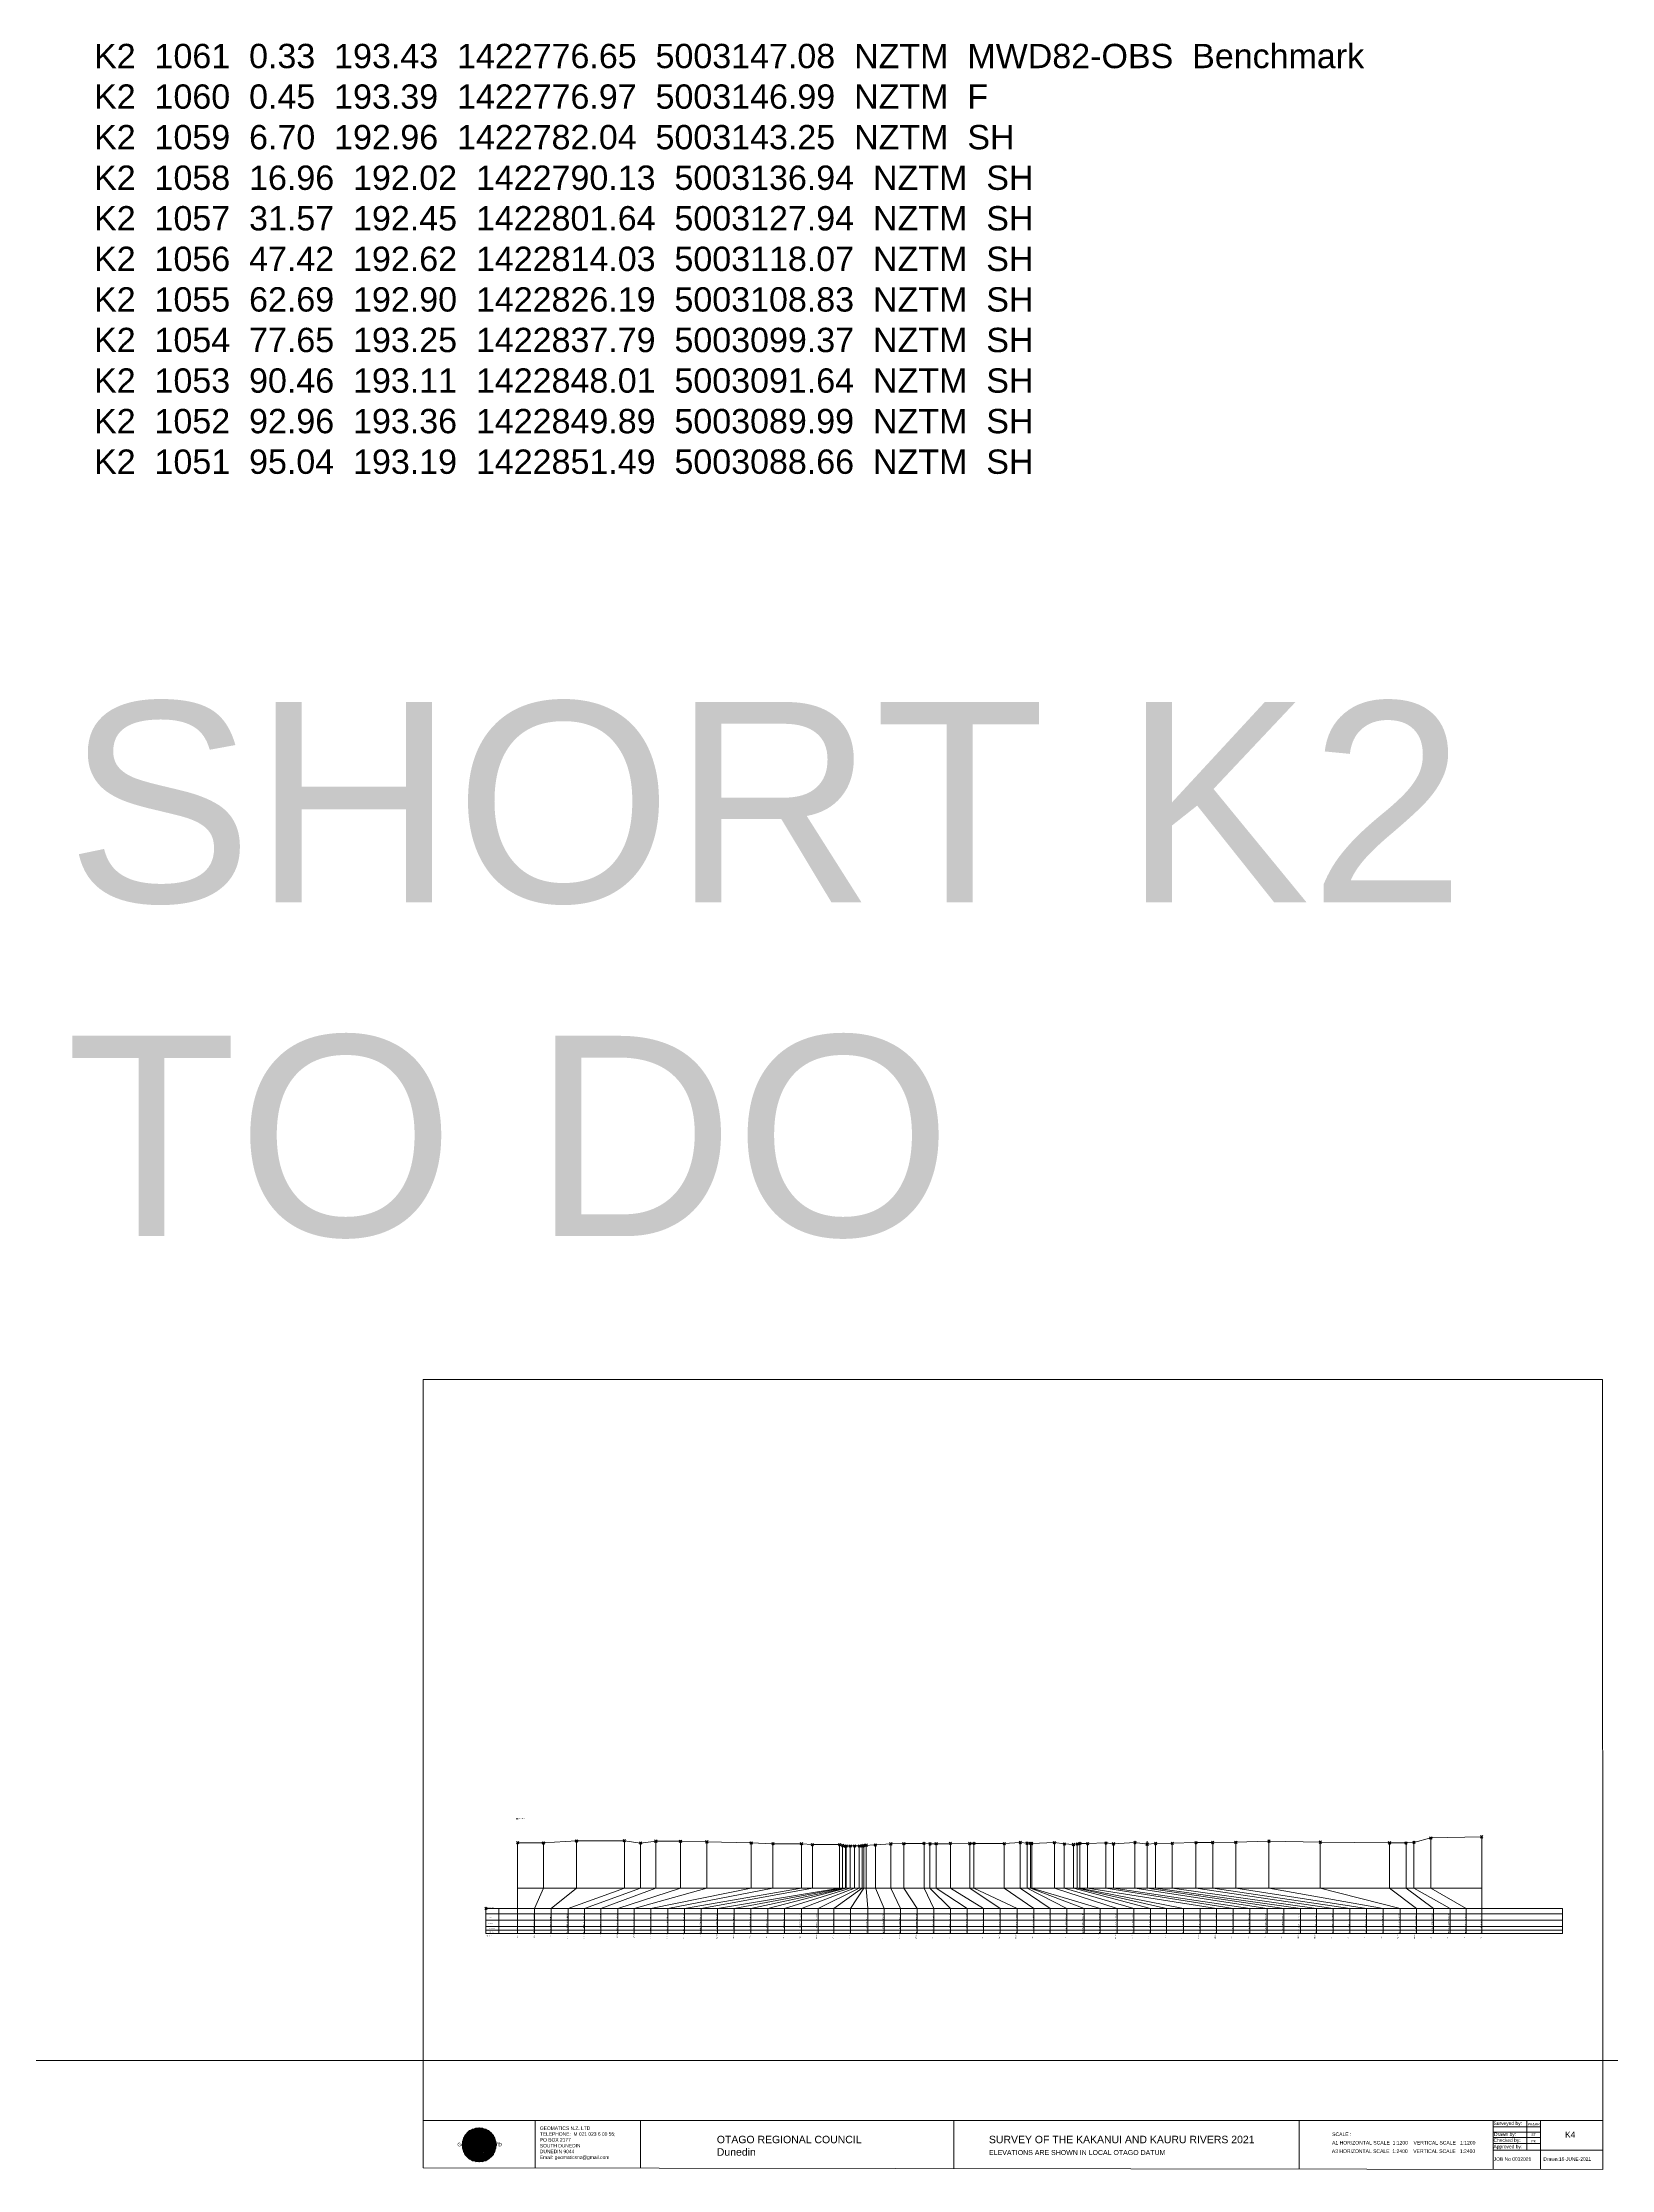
# Model space of a CAD drawing. Header units: millimetres. Extents: x -14020797 to 13046302109, y -19137686871 to 1424965380.
# Drawn here: x -10913291 to -9881974, y -26680 to 1371748 of the extents above; entities that cross this region are included whole.
import ezdxf

# ---------------------------------------------------------------- set-up
doc = ezdxf.new("R2010")
doc.units = ezdxf.units.MM
doc.header["$PDMODE"] = 35
doc.header["$PDSIZE"] = 800
doc.layers.get('0').update_dxf_attribs({"lineweight": 0})
doc.layers.add('CODE', color=50, linetype='Continuous', lineweight=0)
doc.layers.add('geo', color=7, linetype='Continuous', lineweight=0)
doc.styles.get("Standard").update_dxf_attribs({"font": 'arial.ttf'})

# ---------------------------------------------------------------- blocks, each defined once
blk = doc.blocks.new('Geomatics_Circle_SPT')
at = {"layer": 'geo', "color": 2, "linetype": 'Continuous', "lineweight": 0}
for p, q in [((0, 25.2), (-25.2, 0)), ((-24.7, 4.9), (-4.9, 24.7)), ((-24.7, -4.9), (4.9, 24.7)), ((4.9, -24.7), (-24.7, 4.9)), ((-24.7, 0), (0, -24.7)), ((-9.7, 23.3), (-23.3, 9.6)), ((9.7, 23.3), (-23.3, -9.7)), ((-23.3, 9.7), (9.7, -23.3)), ((-21, 14), (-14, 21)), ((-21, -14), (14, 21)), ((14, -21), (-21, 14)), ((0, 0), (-17.8, 17.8)), ((0, 0), (-17.8, -17.8)), ((-14, 21), (21, -14)), ((21, 14), (-14, -21)), ((23.3, -9.7), (-9.7, 23.3)), ((-9.7, -23.3), (23.3, 9.7)), ((-4.9, 24.7), (24.7, -4.9)), ((24.7, 4.9), (-4.9, -24.7)), ((25.2, 0), (0, 25.2)), ((0, 0), (17.8, 17.8)), ((0, 0), (17.8, -17.8)), ((0, -24.8), (25.2, 0)), ((4.9, 24.7), (24.7, 4.9)), ((23.3, 9.7), (9.7, 23.3)), ((14, 21), (21, 14)), ((17.8, 18.1), (17.8, 18.1)), ((-4.9, -24.7), (-24.7, -4.9)), ((-23.3, -9.7), (-9.7, -23.3)), ((-14, -21), (-21, -14)), ((-17.8, -17.8), (-17.8, -17.8)), ((24.7, -4.9), (4.9, -24.7)), ((4.9, -24.7), (4.9, -24.7)), ((9.7, -23.3), (23.3, -9.7)), ((21, -14), (14, -21)), ((18.1, -17.8), (18.1, -17.8))]:
    blk.add_line(p, q, dxfattribs=at)
at = {"layer": 'geo', "color": 1, "linetype": 'Continuous', "lineweight": 0}
for p, q in [((-25.2, 0), (9.7, 23.3)), ((-25.2, 0), (-9.6, 23.3)), ((-25.2, 0), (23.3, 9.7)), ((-25.2, 0), (-23.3, 9.7)), ((-23.3, -9.7), (-25.2, 0)), ((-9.6, -23.3), (-25.2, 0)), ((9.7, -23.3), (-25.2, 0)), ((-4.9, 24.8), (-24.7, -4.9)), ((4.9, 24.7), (-24.7, 4.9)), ((14, 21), (-24.7, -4.9)), ((-14, 21), (-24.7, 4.9)), ((21, 14), (-24.7, 4.9)), ((-21, 14), (-24.7, -4.9)), ((0, 0), (-24.7, 4.9)), ((-24.7, 4.9), (-21, -14)), ((-24.7, 4.9), (-4.9, -24.7)), ((-24.7, 4.9), (14, -21)), ((-24.7, 4.9), (-24.7, 4.9)), ((0, 0), (-24.7, -4.9)), ((-23.3, 9.7), (0, 25.2)), ((-23.3, -9.6), (0, 25.2)), ((-23.3, -9.6), (17.8, 17.8)), ((-23.3, 9.7), (-17.8, 17.9)), ((-23.3, -9.6), (-17.8, 17.9)), ((-23.3, 9.7), (17.8, 17.8)), ((-17.8, -17.8), (-23.3, 9.7)), ((0, -25.2), (-23.3, 9.7)), ((-23.3, 9.7), (17.8, -17.8)), ((-23.3, 9.7), (25.2, 0)), ((-23.3, 9.4), (-23.3, 9.4)), ((-23.3, -9.7), (25.2, 0)), ((4.9, 24.8), (-21, -14)), ((-4.9, 24.7), (-21, 14)), ((14, 21), (-21, 14)), ((-14, 21), (-21, -14)), ((0, 0), (-21, 14)), ((-21, 14), (-14, -21)), ((-21, 14), (4.9, -24.7)), ((-21, 14), (-21, 14)), ((24.7, 4.9), (-21, 14)), ((0, 0), (-21, -14)), ((-17.9, 17.6), (-17.9, 17.6)), ((-17.8, 17.8), (9.7, 23.3)), ((-17.8, 17.8), (-9.6, 23.3)), ((-17.8, -17.8), (9.7, 23.3)), ((-17.8, -17.8), (-9.7, 23.3)), ((-9.7, -23.3), (-17.8, 17.8)), ((-17.8, 17.8), (9.7, -23.3)), ((-17.8, 17.8), (23.3, -9.6)), ((-17.8, 17.8), (23.3, 9.7)), ((-17.8, -17.8), (23.3, 9.7)), ((4.9, 24.7), (-14, 21)), ((-4.9, 24.7), (-14, -20.9)), ((0, 0), (-14, 21)), ((-14, 21), (-4.9, -24.7)), ((-14, 21), (-14, 21)), ((24.7, -4.9), (-14, 21)), ((21, 14), (-14, 21)), ((-14, -21), (24.7, 4.9)), ((0, 0), (-14, -21)), ((-9.8, 23.1), (-9.8, 23.1)), ((-9.7, 23.3), (0, 25.2)), ((-9.7, 23.3), (0, -25.2)), ((-9.7, -23.3), (0, 25.2)), ((-9.6, 23.3), (17.8, -17.8)), ((-9.6, 23.3), (25.2, 0)), ((-9.6, 23.3), (17.8, 17.8)), ((-9.6, -23.3), (17.8, 17.9)), ((25.2, 0), (-9.6, -23.3)), ((0, 0), (-4.9, 24.7)), ((-4.9, 24.7), (-4.9, 24.7)), ((21, -14), (-4.9, 24.7)), ((24.8, 4.9), (-4.9, 24.7)), ((14, 21), (-4.9, 24.7)), ((-4.9, -24.7), (21, 14)), ((0, 0), (-4.9, -24.7)), ((-0.2, 25.1), (-0.2, 25.1)), ((0, 25.2), (9.7, -23.3)), ((0, 25.2), (23.3, -9.7)), ((0, 25.2), (23.3, 9.7)), ((0, 25.2), (9.7, 23.3)), ((0, 0), (4.9, 24.7)), ((0, -25.2), (9.7, 23.3)), ((0, 0), (14, 21)), ((0, 0), (21, 14)), ((23.3, 9.7), (0, -25.2)), ((0, 0), (24.8, 4.9)), ((0, 0), (4.9, -24.7)), ((0, 0), (14, -21)), ((0, 0), (21, -14)), ((0, 0), (24.8, -4.9)), ((21, 14), (4.9, 24.8)), ((14, -21), (4.9, 24.7)), ((24.7, -4.9), (4.9, 24.7)), ((4.9, 24.7), (4.9, 24.7)), ((4.9, -24.7), (14, 21)), ((4.9, -24.7), (24.7, 4.9)), ((9.4, 23.3), (9.4, 23.3)), ((9.7, 23.3), (17.8, -17.8)), ((9.7, 23.3), (25.2, 0)), ((9.7, 23.3), (17.8, 17.9)), ((17.8, 17.8), (9.7, -23.3)), ((25.2, 0), (9.7, -23.3)), ((21, -14), (14, 21)), ((24.7, 4.9), (14, 21)), ((14, 21), (14, 21)), ((14, -21), (21, 14)), ((17.6, 17.9), (17.6, 17.9)), ((17.8, 17.8), (23.3, -9.7)), ((17.8, 17.8), (23.3, 9.7)), ((23.3, 9.7), (17.8, -17.8)), ((24.7, -4.9), (21, 14)), ((21, 14), (21, 14)), ((21, -14), (24.7, 4.9)), ((23.1, 9.8), (23.1, 9.8)), ((23.3, 9.7), (25.2, 0)), ((25.2, 0), (23.3, -9.6)), ((24.7, 4.9), (24.7, 4.9)), ((25.1, 0.2), (25.1, 0.2)), ((-25.2, 0), (23.3, -9.7)), ((-25.1, -0.2), (-25.1, -0.2)), ((-24.7, -4.9), (-24.7, -4.9)), ((-24.7, -4.9), (-14, -21)), ((-24.7, -4.9), (4.9, -24.7)), ((-24.7, -4.9), (21, -14)), ((-17.8, -17.8), (-23.3, -9.7)), ((0, -25.2), (-23.3, -9.6)), ((17.8, -17.8), (-23.3, -9.6)), ((-23.1, -9.8), (-23.1, -9.8)), ((-21, -14), (24.7, -4.9)), ((-21, -14), (-21, -14)), ((-21, -14), (-4.9, -24.7)), ((-21, -14), (14, -21)), ((23.3, -9.7), (-17.8, -17.8)), ((-9.6, -23.3), (-17.8, -17.8)), ((9.7, -23.3), (-17.8, -17.8)), ((-17.6, -17.9), (-17.6, -17.9)), ((-14, -21), (21, -14)), ((-14, -21), (-14, -21)), ((-14, -21), (4.9, -24.7)), ((17.8, -17.8), (-9.7, -23.3)), ((0, -25.2), (-9.7, -23.3)), ((-9.4, -23.3), (-9.4, -23.3)), ((-4.9, -24.7), (24.7, -4.9)), ((-4.9, -24.7), (14, -21)), ((-4.9, -24.7), (-4.9, -24.7)), ((23.3, -9.6), (0, -25.2)), ((9.7, -23.3), (0, -25.2)), ((0.2, -25.1), (0.2, -25.1)), ((4.9, -24.7), (21, -14)), ((4.9, -24.7), (4.9, -24.7)), ((17.8, -17.8), (9.7, -23.3)), ((9.8, -23.1), (9.8, -23.1)), ((14, -21), (24.7, -4.9)), ((14, -21), (14, -21)), ((23.3, -9.6), (17.8, -17.8)), ((17.9, -17.6), (17.9, -17.6)), ((21, -14), (21, -14)), ((23.3, -9.4), (23.3, -9.4)), ((24.7, -4.9), (24.7, -4.9))]:
    blk.add_line(p, q, dxfattribs=at)
at = {"layer": 'geo', "color": 114, "linetype": 'Continuous', "lineweight": 0}
for p, q in [((17.9, 17.8), (-25.2, 0)), ((-24.7, 4.9), (14, 21)), ((-24.7, -4.9), (21, 14)), ((-14, -21), (-24.7, 4.9)), ((9.7, 23.3), (-23.3, 9.7)), ((0, 0), (-23.3, 9.7)), ((-23.3, 9.7), (-9.7, -23.3)), ((0, 0), (-23.3, -9.7)), ((-4.9, -24.7), (-21, 14)), ((-20.9, 14), (4.9, 24.7)), ((24.8, 4.9), (-20.9, -14)), ((0, 25.2), (-17.8, 17.8)), ((-17.8, 17.8), (0, -25.2)), ((-14, 21), (-4.9, 24.7)), ((4.9, -24.7), (-14, 21)), ((0, 0), (-9.7, 23.3)), ((0, 0), (-9.7, -23.3)), ((-4.9, 24.7), (14, -21)), ((17.8, -17.8), (0, 25.2)), ((0, 0), (9.7, 23.3)), ((0, 0), (23.3, 9.7)), ((0, 0), (9.7, -23.3)), ((0, 0), (23.3, -9.7)), ((4.9, 24.7), (21, -14)), ((23.3, -9.7), (9.7, 23.3)), ((14, 21), (24.7, -4.9)), ((25.2, 0), (17.8, 17.8)), ((21, 14), (24.7, 4.9)), ((-25.2, 0), (-17.8, -17.8)), ((-21, -14), (-24.7, -4.9)), ((-17.8, -17.8), (25.2, 0)), ((24.8, -4.9), (-14, -21)), ((-9.6, -23.3), (23.3, -9.7)), ((21, -14), (-4.9, -24.8)), ((0, -25.2), (17.9, -17.8)), ((14, -21), (4.9, -24.8))]:
    blk.add_line(p, q, dxfattribs=at)
at = {"layer": 'geo', "color": 250, "linetype": 'Continuous', "lineweight": 0}
for p, q in [((0, 0), (-25.2, 0)), ((24.7, 4.9), (-24.7, 4.9)), ((-24.7, 4.9), (-24.7, -4.9)), ((-23.3, 9.7), (23.3, 9.7)), ((-23.3, 9.7), (-23.3, 9.7)), ((-23.3, -9.7), (-23.3, 9.7)), ((21, 14), (-21, 14)), ((-21, 14), (-21, -14)), ((-17.8, 17.8), (17.8, 17.8)), ((-17.8, -17.8), (-17.8, 17.8)), ((-14, 21), (-14, 21)), ((14, 21), (-14, 21)), ((-14, 20.9), (-14, -21)), ((-9.7, 23.3), (9.7, 23.3)), ((-9.7, -23.3), (-9.7, 23.3)), ((-4.9, 24.7), (4.9, 24.7)), ((-4.9, 24.7), (-4.9, -24.7)), ((0, 0), (0, 25.2)), ((0, 0), (0, -25.2)), ((0, 0), (25.2, 0)), ((4.9, 24.7), (4.9, -24.7)), ((9.7, -23.3), (9.7, 23.3)), ((14, 21), (14, -21)), ((17.8, -17.8), (17.8, 17.8)), ((21, 14), (21, 14)), ((21, -14), (21, 14)), ((23.3, 9.7), (23.3, -9.7)), ((24.7, 4.9), (24.7, 4.9)), ((24.7, -4.9), (24.7, 4.9)), ((-24.7, -4.9), (24.7, -4.9)), ((23.3, -9.7), (-23.3, -9.7)), ((-21, -14), (21, -14)), ((17.8, -17.8), (-17.8, -17.8)), ((-14, -21), (14, -21)), ((9.7, -23.3), (-9.7, -23.3)), ((-4.9, -24.7), (4.9, -24.7))]:
    blk.add_line(p, q, dxfattribs=at)
blk = doc.blocks.new('GeomaticsNZ TITLE BLOCK')
at = {"color": 7, "linetype": 'Continuous', "lineweight": 0}
for p, q in [((0, 94.9), (0, 1579.2)), ((0, 1579.2), (2363.4, 1579.2)), ((2363.4, 1579.2), (2364, 94.9)), ((2364, 94.9), (0, 94.9)), ((0, 94.9), (0, 0)), ((15.9, 94.9), (2364, 94.9)), ((224.3, 95.2), (224.3, -0.3)), ((2364, 94.9), (382.6, 94.9)), ((435.8, 95.2), (435.8, -0.7)), ((1063.4, 94.9), (1063.4, -2.4)), ((1755.4, 94.9), (1755.4, -2.6)), ((2143.9, 94.9), (2143.7, -3)), ((2211.5, 94.9), (2211.5, 36.1)), ((2238.6, 94.8), (2238.6, -3.2)), ((2364, -3.5), (2364, 94.9)), ((2143.6, 60.4), (2238.6, 60.4)), ((2143.8, 48.6), (2238.6, 48.6)), ((2143.9, 81.9), (2238.6, 81.7)), ((2143.9, 71), (2238.6, 71)), ((0, 0), (2364, -3.5)), ((2143.8, 35.4), (2364, 35.3))]:
    blk.add_line(p, q, dxfattribs=at)
at = {"color": 7, "linetype": 'Continuous', "lineweight": 0, "xscale": 1.36, "yscale": 1.36, "zscale": 1.36}
blk.add_blockref('Geomatics_Circle_SPT', (112.4, 45.7), dxfattribs=at)
at = {"color": 7, "linetype": 'Continuous', "lineweight": 0}
for s, p in [('PK&RR', (2213.2, 84.8)), ('ST', (2220.3, 63.6)), ('PK', (2220.4, 50.6))]:
    blk.add_text(s, height=5, dxfattribs=at).set_placement(p)
at = {"color": 7, "linetype": 'Continuous', "lineweight": 0, "attachment_point": 1}
for s, width, heights, insert, char_height in [('{\\C256;Surveyed by:}', 3535.727, [0], (2144.7, 92.4), 7), ('{\\C256;Geomatics N.Z. LTD                   }', 125.079, [15.8], (68.8, 49.9), 7), ('{\\C256;GEOMATICS N.Z. LTD                   \\PTELEPHONE:  M 021 023 6 00 55;\\PPO BOX 2177\\PSOUTH DUNEDIN\\PDUNEDIN 9044\\PEmail: geomaticsnz@gmail.com}', 3535.727, [94.7], (234, 82.7), 7), ('{\\C256;OTAGO REGIONAL COUNCIL\\PDunedin}', 3535.727, [0], (588.6, 64), 15), ('{\\C256;SURVEY OF THE KAKANUI AND KAURU RIVERS 2021}', 3535.727, [0], (1133.8, 64), 15), ('{\\C256;Approved by:}', 3535.727, [0], (2144.7, 45.9), 7), ('{\\C256;Checked by:}', 3535.727, [0], (2144.7, 58.6), 7), ('{\\C256;Drawn by:}', 3535.727, [0], (2145.8, 70.4), 7), ('{\\C256;ELEVATIONS ARE SHOWN IN LOCAL OTAGO DATUM}', 3535.727, [0], (1134.1, 35.4), 10), ('{\\C256;JOB No 0032021}', 3535.727, [0], (2145.3, 20.8), 7), ('{\\C256;Drawn:16-JUNE-2021}', 3535.727, [0], (2244.7, 20.7), 7)]:
    blk.add_mtext_dynamic_manual_height_columns(s, width=width, gutter_width=159, heights=heights, dxfattribs=dict(at, insert=insert, char_height=char_height))

msp = doc.modelspace()

# ---------------------------------------------------------------- linework, layer by layer
at = {"color": 1, "linetype": 'Continuous', "lineweight": 0}
msp.add_line((-10601927.632, 203833.993), (-10600635.665, 203833.993), dxfattribs=at)
at = {"color": 7, "lineweight": 0}
for p, q in [((-10601007.297, 188125), (-10601007.297, 128457.071)), ((-10583981.904, 188026), (-10583981.904, 158250.693)), ((-10562319.645, 189337), (-10562319.645, 158250.693)), ((-10530824, 189459), (-10530824, 158250.693)), ((-10520194.388, 187889), (-10520194.388, 158250.693)), ((-10510151.385, 189170), (-10510151.385, 158250.693)), ((-10493935.122, 189121), (-10493935.122, 158250.693)), ((-10476650.982, 188721), (-10476650.982, 158250.693)), ((-10447497.778, 188023), (-10447497.778, 158250.693)), ((-10433147.955, 187454), (-10433147.955, 158250.693)), ((-10414383.009, 187455), (-10414383.009, 158250.693)), ((-10407238.461, 186895), (-10407238.461, 158250.693)), ((-10389334.279, 186906), (-10389334.279, 158250.693)), ((-10387405.034, 186326), (-10387405.034, 158250.693)), ((-10385449.513, 185766), (-10385449.513, 158250.693)), ((-10384936.406, 185956), (-10384936.406, 158250.693)), ((-10382423.673, 186027), (-10382423.673, 158250.693)), ((-10379453.412, 186027), (-10379453.412, 158250.693)), ((-10376436.925, 185997), (-10376436.925, 158250.693)), ((-10374515.521, 186117), (-10374515.521, 158250.693)), ((-10373510.743, 186347), (-10373510.743, 158250.693)), ((-10371895.429, 186517), (-10371895.429, 158250.693)), ((-10365790.835, 186717), (-10365790.835, 158250.693)), ((-10355704.864, 187418), (-10355704.864, 158250.693)), ((-10347125.798, 187528), (-10347125.798, 158250.693)), ((-10333830.935, 187699), (-10333830.935, 158250.693)), ((-10329934.805, 187389), (-10329934.805, 158250.693)), ((-10325867.339, 187520), (-10325867.339, 158250.693)), ((-10316500.2, 187750), (-10316500.2, 158250.693)), ((-10303751.291, 187671), (-10303751.291, 158250.693)), ((-10301034.501, 187671), (-10301034.501, 158250.693)), ((-10281122.349, 187532), (-10281122.349, 158250.693)), ((-10270587.892, 188303), (-10270587.892, 158250.693)), ((-10266154.475, 187873), (-10266154.475, 158250.693)), ((-10263885.754, 187813), (-10263885.754, 158250.693)), ((-10263020.786, 187663), (-10263020.786, 158250.693)), ((-10248130.809, 188194), (-10248130.809, 158250.693)), ((-10241633.461, 187364), (-10241633.461, 158250.693)), ((-10235605.555, 186984), (-10235605.555, 158250.693)), ((-10233102.464, 187365), (-10233102.464, 158250.693)), ((-10231329.45, 187745), (-10231329.45, 158250.693)), ((-10226302.866, 187575), (-10226302.866, 158250.693)), ((-10214283.506, 187966), (-10214283.506, 158250.693)), ((-10209312.237, 187386), (-10209312.237, 158250.693)), ((-10195199.788, 188267), (-10195199.788, 158250.693)), ((-10187151.628, 189121), (-10187151.628, 158250.693)), ((-10181645.215, 187637), (-10181645.215, 158250.693)), ((-10170691.636, 187748), (-10170691.636, 158250.693)), ((-10155136.923, 188219), (-10155136.923, 158250.693)), ((-10144085.361, 188279), (-10144085.361, 158250.693)), ((-10128908.293, 188460), (-10128908.293, 158250.693)), ((-10107125.407, 189161), (-10107125.407, 158250.693)), ((-10073364.221, 188533), (-10073364.221, 158250.693)), ((-10027897.711, 188086), (-10027897.711, 158250.693)), ((-10016984.88, 187996), (-10016984.88, 158250.693)), ((-10011822.305, 189121), (-10011822.305, 158250.693)), ((-10000688.185, 191287), (-10000688.185, 158250.693)), ((-9967262.849, 192049), (-9967262.849, 158250.693)), ((-10601007.297, 158250.693), (-9967262.849, 158250.693)), ((-9967262.849, 159896.811), (-9967262.849, 128457.071)), ((-10621819.217, 145000), (-10621819.217, 128457.071)), ((-10621819.217, 145000), (-9914145.741, 145000)), ((-10621819.217, 141298.035), (-9914145.741, 141298.035)), ((-10613382.582, 145000), (-10613382.582, 128457.071)), ((-9914145.741, 128457.071), (-9914145.741, 145000)), ((-10621819.217, 137232.638), (-9914145.741, 137232.638)), ((-10621819.217, 133169.459), (-9914145.741, 133169.459)), ((-10621819.217, 130596.644), (-9914145.741, 130596.644)), ((-10621819.217, 128457.071), (-9914145.741, 128457.071))]:
    msp.add_line(p, q, dxfattribs=at)
for p, q in [((-10583981.904, 158250.693), (-10589881.884, 145000)), ((-10562319.645, 158250.693), (-10578894.992, 145000)), ((-10530824, 158250.693), (-10567876.847, 145000)), ((-10520194.388, 158250.693), (-10556970.59, 145000)), ((-10510151.385, 158250.693), (-10546238.083, 145000)), ((-10493935.122, 158250.693), (-10535138.838, 145000)), ((-10476650.982, 158250.693), (-10524289.651, 145000)), ((-10447497.778, 158250.693), (-10513384.968, 145000)), ((-10433147.955, 158250.693), (-10502332.244, 145000)), ((-10414383.009, 158250.693), (-10491288.175, 145000)), ((-10407238.461, 158250.693), (-10480335.718, 145000)), ((-10389334.279, 158250.693), (-10469506.127, 145000)), ((-10387405.034, 158250.693), (-10458670.278, 145000)), ((-10385449.513, 158250.693), (-10447642.228, 145000)), ((-10384936.406, 158250.693), (-10436522.708, 145000)), ((-10382423.673, 158250.693), (-10425621.815, 145000)), ((-10379453.412, 158250.693), (-10414469.504, 145000)), ((-10376436.925, 158250.693), (-10403462.051, 145000)), ((-10374515.521, 158250.693), (-10393168.263, 145000)), ((-10373510.743, 158250.693), (-10382109.997, 145000))]:
    msp.add_line(p, q)
at = {"lineweight": 0}
for p, q in [((-10371895.429, 158250.693), (-10370724.507, 145000)), ((-10365790.835, 158250.693), (-10360154.056, 145000)), ((-10355704.864, 158250.693), (-10349367.768, 145000)), ((-10347125.798, 158250.693), (-10338319.873, 145000)), ((-10333830.935, 158250.693), (-10327418.014, 145000)), ((-10329934.805, 158250.693), (-10316363.002, 145000)), ((-10325867.339, 158250.693), (-10305522.362, 145000)), ((-10316500.2, 158250.693), (-10294660.695, 145000)), ((-10303751.291, 158250.693), (-10283734.699, 145000)), ((-10301034.501, 158250.693), (-10272614.5, 145000)), ((-10281122.349, 158250.693), (-10261688.433, 145000)), ((-10270587.892, 158250.693), (-10250947.952, 145000)), ((-10266154.475, 158250.693), (-10239929.27, 145000)), ((-10263885.754, 158250.693), (-10228652.664, 145000)), ((-10263020.786, 158250.693), (-10218031.258, 145000)), ((-10248130.809, 158250.693), (-10206893.895, 145000)), ((-10241633.461, 158250.693), (-10195955.455, 145000)), ((-10235605.555, 158250.693), (-10185066.72, 145000)), ((-10233102.464, 158250.693), (-10174475.422, 145000)), ((-10231329.45, 158250.693), (-10163180.293, 145000)), ((-10141513.279, 145000), (-10226302.866, 158250.693)), ((-10130690.768, 145000), (-10214283.506, 158250.693)), ((-10119759.445, 145000), (-10209312.237, 158250.693)), ((-10108363.12, 145000), (-10195199.788, 158250.693)), ((-10097244.708, 145000), (-10187151.628, 158250.693)), ((-10181645.215, 158250.693), (-10086448.587, 145000)), ((-10075780.337, 145000), (-10170691.636, 158250.693)), ((-10064878.407, 145000), (-10155136.923, 158250.693)), ((-10054008.051, 145000), (-10144085.361, 158250.693)), ((-10128908.293, 158250.693), (-10042905.338, 145000)), ((-10031982.274, 145000), (-10107125.407, 158250.693)), ((-10020855.996, 145000), (-10073364.221, 158250.693)), ((-10010034.558, 145000), (-10027897.711, 158250.693)), ((-9998908.316, 145000), (-10016984.88, 158250.693)), ((-9987985.252, 145000), (-10011822.305, 158250.693)), ((-10000688.185, 158250.693), (-9977376.576, 145000)), ((-10589881.884, 128457.071), (-10589881.884, 145000)), ((-10578894.992, 128457.071), (-10578894.992, 145000)), ((-10567876.847, 128457.071), (-10567876.847, 145000)), ((-10556970.59, 128457.071), (-10556970.59, 145000)), ((-10546238.083, 128457.071), (-10546238.083, 145000)), ((-10535138.838, 128457.071), (-10535138.838, 145000)), ((-10524289.651, 128457.071), (-10524289.651, 145000)), ((-10513384.968, 128457.071), (-10513384.968, 145000)), ((-10502332.244, 128457.071), (-10502332.244, 145000)), ((-10491288.175, 128457.071), (-10491288.175, 145000)), ((-10480335.718, 128457.071), (-10480335.718, 145000)), ((-10469506.127, 128457.071), (-10469506.127, 145000)), ((-10458670.278, 128457.071), (-10458670.278, 145000)), ((-10447642.228, 128457.071), (-10447642.228, 145000)), ((-10436522.708, 128457.071), (-10436522.708, 145000)), ((-10425621.815, 128457.071), (-10425621.815, 145000)), ((-10414469.504, 128457.071), (-10414469.504, 145000)), ((-10403462.051, 128457.071), (-10403462.051, 145000)), ((-10393168.263, 128457.071), (-10393168.263, 145000)), ((-10382109.997, 128457.071), (-10382109.997, 145000)), ((-10370724.507, 128457.071), (-10370724.507, 145000)), ((-10360154.056, 128457.071), (-10360154.056, 145000)), ((-10349367.768, 128457.071), (-10349367.768, 145000)), ((-10338319.873, 128457.071), (-10338319.873, 145000)), ((-10327418.014, 128457.071), (-10327418.014, 145000)), ((-10316363.002, 128457.071), (-10316363.002, 145000)), ((-10305522.362, 128457.071), (-10305522.362, 145000)), ((-10294660.695, 128457.071), (-10294660.695, 145000)), ((-10283734.699, 128457.071), (-10283734.699, 145000)), ((-10272614.5, 128457.071), (-10272614.5, 145000)), ((-10261688.433, 128457.071), (-10261688.433, 145000)), ((-10250947.952, 128457.071), (-10250947.952, 145000)), ((-10239929.27, 128457.071), (-10239929.27, 145000)), ((-10228652.664, 128457.071), (-10228652.664, 145000)), ((-10218031.258, 128457.071), (-10218031.258, 145000)), ((-10206893.895, 128457.071), (-10206893.895, 145000)), ((-10195955.455, 128457.071), (-10195955.455, 145000)), ((-10185066.72, 128457.071), (-10185066.72, 145000)), ((-10174475.422, 128457.071), (-10174475.422, 145000)), ((-10163180.293, 128457.071), (-10163180.293, 145000)), ((-10152402.623, 128457.071), (-10152402.623, 145000)), ((-10141513.279, 128457.071), (-10141513.279, 145000)), ((-10130690.768, 128457.071), (-10130690.768, 145000)), ((-10119759.445, 128457.071), (-10119759.445, 145000)), ((-10108363.12, 128457.071), (-10108363.12, 145000)), ((-10097244.708, 128457.071), (-10097244.708, 145000)), ((-10086448.587, 128457.071), (-10086448.587, 145000)), ((-10075780.337, 128457.071), (-10075780.337, 145000)), ((-10064878.407, 128457.071), (-10064878.407, 145000)), ((-10054008.051, 128457.071), (-10054008.051, 145000)), ((-10042905.338, 128457.071), (-10042905.338, 145000)), ((-10031982.274, 128457.071), (-10031982.274, 145000)), ((-10020855.996, 128457.071), (-10020855.996, 145000)), ((-10010034.558, 128457.071), (-10010034.558, 145000)), ((-9998908.316, 128457.071), (-9998908.316, 145000)), ((-9987985.252, 128457.071), (-9987985.252, 145000)), ((-9977376.576, 128457.071), (-9977376.576, 145000))]:
    msp.add_line(p, q, dxfattribs=at)
at = {"color": 3}
msp.add_line((-14020796.985, 45000), (6932249.242, 45000), dxfattribs=at)
at = {"color": 1, "lineweight": 0}
for points in [[(-10601007.297, 188125), (-10583981.904, 188026), (-10562319.645, 189337), (-10530824, 189337), (-10520194.388, 187889), (-10510151.385, 189170), (-10493935.122, 189121), (-10476650.982, 188721), (-10447497.778, 188023), (-10433147.955, 187454), (-10414383.009, 187455), (-10407238.461, 186895), (-10389334.279, 186906), (-10387405.034, 186326), (-10385449.513, 185766), (-10384936.406, 185956), (-10382423.673, 186027), (-10379453.412, 186027), (-10376436.925, 185997), (-10374515.521, 186117), (-10373510.743, 186347), (-10365790.835, 186717), (-10355704.864, 187418), (-10347125.798, 187528), (-10333830.935, 187699), (-10329934.805, 187389), (-10325867.339, 187520), (-10316500.2, 187520), (-10303751.291, 187671), (-10301034.501, 187671), (-10281122.349, 187532), (-10270587.892, 188303), (-10266154.475, 187873), (-10263885.754, 187813), (-10263020.786, 187663), (-10248130.809, 188194), (-10241633.461, 187364), (-10235605.555, 186984), (-10233102.464, 187365), (-10231329.45, 187745), (-10226302.866, 187575), (-10214283.506, 187966), (-10209312.237, 187386), (-10195199.788, 188267), (-10187151.628, 187177), (-10181645.215, 187637), (-10170691.636, 187748), (-10155136.923, 188219)], [(-10155136.923, 188219), (-10144085.361, 188279), (-10128908.293, 188460), (-10107125.407, 189161), (-10073364.221, 188533), (-10027897.711, 188086), (-10016984.88, 187996), (-10011822.305, 188327), (-10000688.185, 191287), (-9967262.849, 192049)]]:
    msp.add_lwpolyline(points, dxfattribs=at)
at = {"color": 7, "lineweight": 0}
for p in [(-10601007.297, 188125), (-10583981.904, 188026), (-10562319.645, 189337), (-10530824, 189459), (-10520194.388, 187889), (-10510151.385, 189170), (-10493935.122, 189121), (-10476650.982, 188721), (-10447497.778, 188023), (-10433147.955, 187454), (-10414383.009, 187455), (-10407238.461, 186895), (-10389334.279, 186906), (-10387405.034, 186326), (-10385449.513, 185766), (-10384936.406, 185956), (-10382423.673, 186027), (-10379453.412, 186027), (-10376436.925, 185997), (-10374515.521, 186117), (-10373510.743, 186347), (-10371895.429, 186517), (-10365790.835, 186717), (-10355704.864, 187418), (-10347125.798, 187528), (-10333830.935, 187699), (-10329934.805, 187389), (-10325867.339, 187520), (-10316500.2, 187750), (-10303751.291, 187621), (-10301034.501, 187671), (-10281122.349, 187532), (-10270587.892, 188303), (-10266154.475, 187873), (-10263885.754, 187813), (-10248130.809, 188194), (-10241633.461, 187364), (-10235605.555, 186984), (-10233102.464, 187365), (-10231329.45, 187745), (-10226302.866, 187575), (-10214283.506, 187966), (-10209312.237, 187386), (-10195199.788, 188267), (-10195199.788, 188267), (-10187151.628, 187177), (-10181645.215, 187637), (-10170691.636, 187748), (-10155136.923, 188219), (-10144085.361, 188279), (-10128908.293, 188460), (-10107125.407, 189161), (-10073364.221, 188533), (-10027897.711, 188086), (-10016984.88, 187996), (-10011822.305, 188327), (-10000688.185, 191287), (-9967262.849, 192049), (-10621819.217, 144999.998)]:
    msp.add_point(p, dxfattribs=at)
at = {"color": 32, "lineweight": 0, "true_color": 0xcd6928}
msp.add_point((-10263020.786, 187663), dxfattribs=at)

# ---------------------------------------------------------------- block references
at = {"color": 7, "lineweight": 0, "xscale": 328.0893611588879, "yscale": 328.0893611588879, "zscale": 328.0893611588879}
msp.add_blockref('GeomaticsNZ TITLE BLOCK', (-10663163.934, -25517.453), dxfattribs=at)

# ---------------------------------------------------------------- texts
at = {"linetype": 'Continuous', "lineweight": 0}
msp.add_text('Ground Level', height=500, dxfattribs=at).set_placement((-10600032.491, 203811.789))
at = {"color": 7, "lineweight": 0}
for s, height, p in [('DATUM 145.00', 500, (-10621819.203, 145176.555)), ('Section K4', 601.4869, (-10621819.217, 126712.01)), ('Ground Level', 500, (-10619963.884, 131604.406)), ('Easting', 500, (-10619985.629, 134732.597)), ('Northing', 500, (-10619983.168, 138778.38)), ('Chainage', 500, (-10619961.012, 129294.066)), ('A3 HORIZONTAL SCALE  1:2400    VERTICAL SCALE   1:2400 ', 2361.21869, (-10065784.86, -15842.361)), ('A1 HORIZONTAL SCALE  1:1200    VERTICAL SCALE   1:1200 ', 2361.21869, (-10065607.641, -10285.524)), ('SCALE :  ', 2361.2187, (-10065583.486, -4728.688)), ('K4', 3935.3645, (-9912471.302, -5762.706))]:
    msp.add_text(s, height=height, dxfattribs=at).set_placement(p)
for s, p in [('0.08    188.13  1422981.94  5003529.54', (-10601013.651, 128428.081)), ('17.10   188.03  1422996.67  5003520.95', (-10590078.257, 128381.014)), ('38.76   189.34  1423016.26  5003511.62', (-10579142.863, 128427.74)), ('70.26   189.46  1423044.60  5003497.86', (-10568207.469, 128423.988)), ('80.89   187.89  1423054.38  5003493.65', (-10557272.075, 128428.763)), ('90.93   189.17  1423061.65  5003485.88', (-10546336.681, 128428.081)), ('107.15  189.12  1423075.58  5003477.56', (-10535401.288, 128381.014)), ('124.43  188.72  1423090.78  5003469.33', (-10524465.894, 128381.014)), ('153.59  188.02  1423119.94  5003462.23', (-10513530.5, 128381.014)), ('167.94  187.45  1423132.74  5003455.74', (-10502595.106, 128381.014)), ('186.70  187.46  1423147.45  5003443.25', (-10491659.712, 128381.014)), ('193.85  186.90  1423156.70  5003445.77', (-10480724.318, 128381.014)), ('211.75  186.91  1423169.63  5003431.61', (-10469788.924, 128436.608)), ('213.68  186.33  1423171.55  5003431.12', (-10458853.53, 128436.608)), ('215.63  185.77  1423181.90  5003448.94', (-10447918.136, 128436.608)), ('216.15  185.96  1423173.89  5003430.27', (-10436982.742, 128436.608)), ('218.66  186.03  1423176.15  5003429.17', (-10426047.348, 128436.608)), ('221.63  186.03  1423178.63  5003427.50', (-10415111.954, 128436.608)), ('224.65  186.00  1423181.25  5003426.00', (-10404176.56, 128436.608)), ('226.57  186.12  1423183.01  5003425.22', (-10393241.166, 128436.608)), ('227.57  186.35  1423183.95  5003424.85', (-10382305.772, 128436.608)), ('229.19  186.52  1423185.23  5003423.81', (-10371370.378, 128436.608)), ('235.29  186.72  1423190.54  5003420.79', (-10360434.984, 128436.608)), ('245.38  187.42  1423199.37  5003415.91', (-10349499.59, 128436.608)), ('253.96  187.53  1423206.97  5003411.93', (-10338564.196, 128436.608)), ('267.25  187.70  1423218.95  5003406.15', (-10327628.803, 128436.608)), ('271.15  187.39  1423222.16  5003403.88', (-10316693.409, 128436.608)), ('275.22  187.52  1423226.08  5003402.60', (-10305758.015, 128436.608)), ('284.58  187.75  1423235.12  5003399.69', (-10294822.621, 128436.608)), ('297.33  187.62  1423245.38  5003391.78', (-10283887.227, 128436.608)), ('300.05  187.67  1423247.53  5003390.03', (-10272951.833, 128427.74)), ('319.96  187.53  1423265.65  5003381.71', (-10262016.439, 128427.74)), ('330.50  188.30  1423274.73  5003376.34', (-10251081.045, 128427.74)), ('334.93  187.87  1423278.53  5003374.04', (-10240145.651, 128427.74)), ('337.20  187.81  1423281.53  5003374.89', (-10229210.257, 128427.74)), ('338.06  187.66  1423281.04  5003372.08', (-10218274.863, 128427.74)), ('352.95  188.19  1423295.02  5003366.68', (-10207339.469, 128427.74)), ('359.45  187.36  1423300.96  5003364.02', (-10196404.075, 128427.74)), ('365.48  186.98  1423305.73  5003360.13', (-10185468.681, 128427.74)), ('367.98  187.37  1423307.88  5003358.84', (-10174533.287, 128427.74)), ('369.75  187.75  1423309.75  5003358.59', (-10163597.893, 128427.74)), ('374.78  187.58  1423314.76  5003357.33', (-10152662.499, 128427.74)), ('386.80  187.97  1423325.11  5003351.18', (-10141727.105, 128427.74)), ('391.77  187.39  1423329.46  5003348.77', (-10130791.711, 128427.74)), ('405.88  188.27  1423341.95  5003342.20', (-10119856.318, 128448.204)), ('405.88  188.27  1423341.95  5003342.20', (-10108920.924, 128448.204)), ('413.93  187.18  1423348.80  5003337.93', (-10097985.53, 128448.204)), ('419.44  187.64  1423354.17  5003336.32', (-10087050.136, 128448.204)), ('430.39  187.75  1423363.89  5003331.27', (-10076114.742, 128448.204)), ('445.95  188.22  1423377.87  5003324.44', (-10065179.348, 128448.204)), ('457.00  188.28  1423387.69  5003319.37', (-10054243.954, 128448.204)), ('472.18  188.46  1423400.36  5003310.84', (-10043308.56, 128448.204)), ('493.96  189.16  1423420.28  5003301.93', (-10032373.166, 128448.204)), ('527.72  188.53  1423449.94  5003285.79', (-10021437.772, 128428.081)), ('573.19  188.09  1423490.76  5003265.74', (-10010502.378, 128428.081)), ('584.10  188.00  1423499.35  5003258.61', (-9999566.984, 128428.081)), ('589.26  188.33  1423506.13  5003260.47', (-9988631.59, 128428.081)), ('600.40  191.29  1423514.57  5003252.55', (-9977696.196, 128430.809)), ('633.82  192.05  1423543.83  5003236.37', (-9967475.461, 128430.809))]:
    msp.add_text(s, height=500, rotation=90, dxfattribs=at).set_placement(p)
at = {"insert": (-10879418.404, 1370896.325), "char_height": 16000, "width": 874894.95225, "attachment_point": 1}
msp.add_mtext('K2  1061  0.33  193.43  1422776.65  5003147.08  NZTM  MWD82-OBS  Benchmark\\PK2  1060  0.45  193.39  1422776.97  5003146.99  NZTM  F  \\PK2  1059  6.70  192.96  1422782.04  5003143.25  NZTM  SH  \\PK2  1058  16.96  192.02  1422790.13  5003136.94  NZTM  SH  \\PK2  1057  31.57  192.45  1422801.64  5003127.94  NZTM  SH  \\PK2  1056  47.42  192.62  1422814.03  5003118.07  NZTM  SH  \\PK2  1055  62.69  192.90  1422826.19  5003108.83  NZTM  SH  \\PK2  1054  77.65  193.25  1422837.79  5003099.37  NZTM  SH  \\PK2  1053  90.46  193.11  1422848.01  5003091.64  NZTM  SH  \\PK2  1052  92.96  193.36  1422849.89  5003089.99  NZTM  SH  \\PK2  1051  95.04  193.19  1422851.49  5003088.66  NZTM  SH  ', dxfattribs=at)
at = {"insert": (-10897795.948, 938158.698), "char_height": 131654.5019, "attachment_point": 1}
msp.add_mtext_dynamic_manual_height_columns('SHORT K2 TO DO', width=1025714.001, gutter_width=658272.51, heights=[0], dxfattribs=at)
at = {"layer": 'CODE', "color": 7}
for s, p in [('4009   Y', (-10600791.401, 124989.865)), ('4010   Y', (-10589878.654, 124989.865)), ('4011   Y', (-10578965.907, 124989.865)), ('4012   F', (-10568053.16, 124989.865)), ('4013   SH', (-10557133.933, 124989.865)), ('4014   SH', (-10546214.365, 124989.865)), ('4015   SH', (-10535295.138, 124989.865)), ('4016   SH', (-10524375.912, 124989.865)), ('4017   SH', (-10513456.685, 124989.865)), ('4018   SH', (-10502537.458, 124989.865)), ('4021   SH', (-10491618.231, 124989.865)), ('4019   SH', (-10480699.004, 124989.865)), ('3084   BB', (-10469786.257, 124969.401)), ('3083   W', (-10458873.169, 124969.401)), ('4020   W', (-10447960.082, 124989.865)), ('3082   SH', (-10437040.855, 124969.401)), ('3081   SH', (-10426121.287, 124969.401)), ('3080   SH', (-10415201.719, 124969.401)), ('3079   SH', (-10404282.151, 124969.401)), ('3078   SH', (-10393362.583, 124969.401)), ('3077   W', (-10382449.495, 124969.401)), ('3076   SH', (-10371529.927, 124969.401)), ('3075   SH', (-10360610.359, 124969.401)), ('3074   SH', (-10349690.791, 124969.401)), ('3073   SH', (-10338771.223, 124969.401)), ('3072   SH', (-10327851.655, 124969.401)), ('3071   SH', (-10316932.087, 124969.401)), ('3070   SH', (-10306012.519, 124969.401)), ('3069   SH', (-10295092.951, 124969.401)), ('3068   SH', (-10284173.383, 124969.401)), ('3067   SH', (-10273253.815, 124969.401)), ('3039   SH', (-10262334.247, 124969.401)), ('3040   SH', (-10251414.679, 124969.401)), ('3041   SH', (-10240495.111, 124969.401)), ('3042   SH', (-10229575.543, 124969.401)), ('3043   SH', (-10218655.975, 124969.401)), ('3044   SH', (-10207736.407, 124969.401)), ('3045   W', (-10196823.319, 124969.401)), ('3046   SH', (-10185903.751, 124969.401)), ('3047   W', (-10174990.663, 124969.401)), ('3048   SH', (-10164071.095, 124969.401)), ('3049   SH', (-10153151.527, 124969.401)), ('3050   SH', (-10142231.959, 124969.401)), ('3051   SH', (-10131312.391, 124969.401)), ('3052   SH', (-10120392.823, 124969.401)), ('3053   SH', (-10109473.255, 124969.401)), ('3054   SH', (-10098553.687, 124969.401)), ('3055   SH', (-10087634.119, 124969.401)), ('3056   SH', (-10076714.551, 124969.401)), ('3057   SH', (-10065794.983, 124969.401)), ('3058   SH', (-10054875.415, 124969.401)), ('3059   SH', (-10043955.847, 124969.401)), ('3060   SH', (-10033036.279, 124969.401)), ('3061   SH', (-10022116.711, 124969.401)), ('3062   SH', (-10011197.143, 124969.401)), ('3063   SH', (-10000277.575, 124969.401)), ('3064   SH', (-9989358.007, 124969.401)), ('3065   TB', (-9978444.92, 124969.401)), ('3066   SH', (-9967525.352, 124969.401))]:
    msp.add_text(s, height=500, rotation=90, dxfattribs=at).set_placement(p)

doc.saveas('drawing.dxf')
